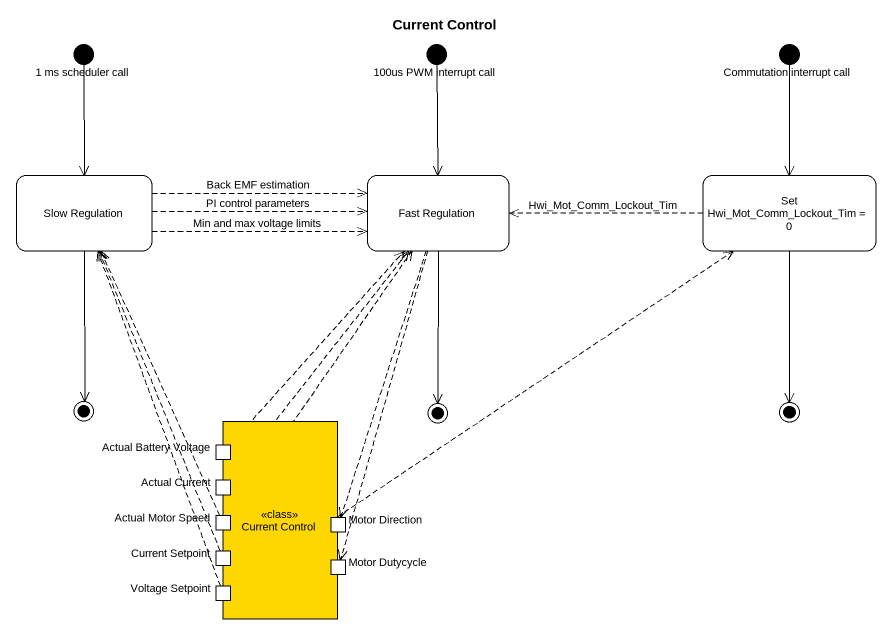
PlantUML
@startuml
title Current Control
hide empty description
state "1 ms scheduler call" as i1_ms_scheduler_call <<start>>
state "100us PWM interrupt call" as i100us_PWM_interrupt_call <<start>>
state "Commutation interrupt call" as Commutation_interrupt_call <<start>>
state "Slow Regulation" as Slow_Regulation
state "Fast Regulation" as Fast_Regulation
state "Set Hwi_Mot_Comm_Lockout_Tim = 0" as Set_Hwi_Mot_Comm_Lockout
state final1 <<end>>
state final2 <<end>>
state final3 <<end>>
state "Current Control" as Current_Control <<class>> #FFD700 {
  state "Actual Battery Voltage" as Actual_Battery_Voltage <<outputPin>>
  state "Actual Current" as Actual_Current <<outputPin>>
  state "Current Setpoint" as Current_Setpoint <<outputPin>>
  state "Actual Motor Speed" as Actual_Motor_Speed <<outputPin>>
  state "Motor Direction" as Motor_Direction <<inputPin>>
  state "Voltage Setpoint" as Voltage_Setpoint <<outputPin>>
  state "Motor Dutycycle" as Motor_Dutycycle <<inputPin>>
}
i1_ms_scheduler_call --> Slow_Regulation
i100us_PWM_interrupt_call --> Fast_Regulation
Commutation_interrupt_call --> Set_Hwi_Mot_Comm_Lockout
Slow_Regulation -right[dashed]-> Fast_Regulation : Back EMF estimation
Slow_Regulation -right[dashed]-> Fast_Regulation : Min and max voltage limits
Slow_Regulation -right[dashed]-> Fast_Regulation : PI control parameters
Slow_Regulation --> final1
Fast_Regulation --> final2
Fast_Regulation -[dashed]-> Motor_Direction
Fast_Regulation -[dashed]-> Motor_Dutycycle
Set_Hwi_Mot_Comm_Lockout -left[dashed]-> Fast_Regulation : Hwi_Mot_Comm_Lockout_Tim
Set_Hwi_Mot_Comm_Lockout --> final3
Actual_Battery_Voltage -up[dashed]-> Fast_Regulation
Actual_Current -up[dashed]-> Fast_Regulation
Current_Setpoint -up[dashed]-> Slow_Regulation
Actual_Motor_Speed -up[dashed]-> Slow_Regulation
Actual_Motor_Speed -up[dashed]-> Fast_Regulation
Voltage_Setpoint -up[dashed]-> Slow_Regulation
Voltage_Setpoint -up[dashed]-> Set_Hwi_Mot_Comm_Lockout
@enduml
